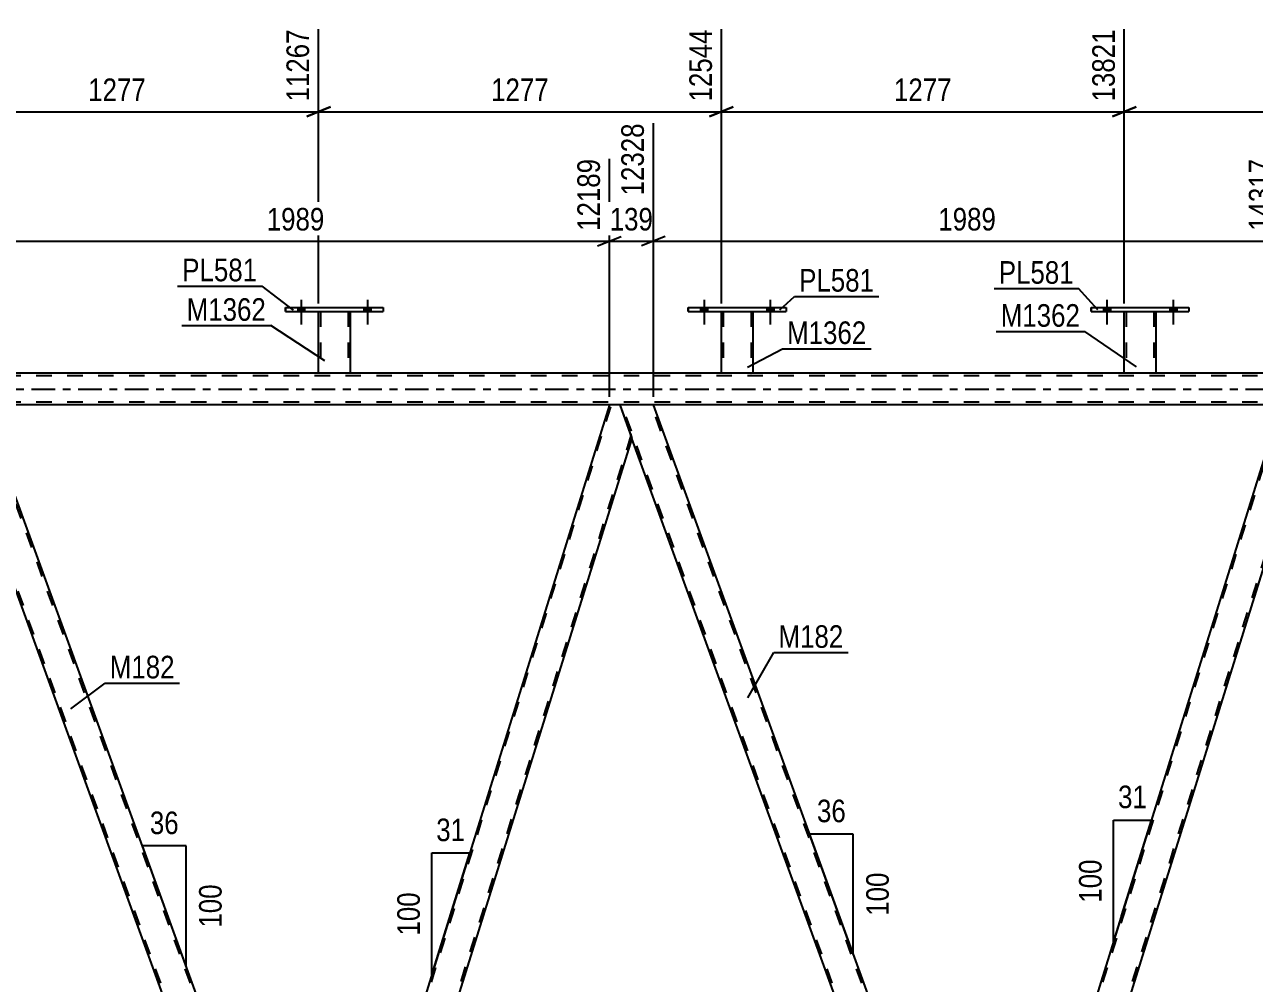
# Model space of a CAD drawing. Header units: millimetres. Extents: x 0 to 1766, y 0 to 560.
# Drawn here: x 1475.1 to 1631, y 351.5 to 473 of the extents above; entities that cross this region are included whole.
import ezdxf

# ---------------------------------------------------------------- set-up
doc = ezdxf.new("R2010")
doc.units = ezdxf.units.MM
doc.linetypes.add('DXK_LINE_DOT2', pattern=[3.9198, 1.9599, -1.9599])
doc.linetypes.add('DXK_LINE_DOT3', pattern=[5.9187, 2.979, -0.9799, 0.9799, -0.9799])
doc.styles.add('Arial Narrow', font='ARIALN.TTF', dxfattribs={"height": 0.2})

# ---------------------------------------------------------------- blocks, each defined once
blk = doc.blocks.new('Part-814172123-3440 - 3372')
at = {"color": 2, "linetype": 'Continuous'}
for p, q in [((1614.51, 428.82), (1614.51, 436.66)), ((1618.51, 436.66), (1618.51, 428.82)), ((1618.47, 428.82), (1614.51, 428.82)), ((1618.51, 428.82), (1618.47, 428.82))]:
    blk.add_line(p, q, dxfattribs=at)
at = {"color": 7, "linetype": 'DXK_LINE_DOT2'}
for p, q in [((1614.51, 436.66), (1618.51, 436.66)), ((1614.51, 436.66), (1614.51, 436.66)), ((1614.51, 436.66), (1614.51, 436.66)), ((1614.75, 436.66), (1614.75, 428.82)), ((1618.27, 436.66), (1618.27, 428.82)), ((1618.51, 436.66), (1618.51, 436.66)), ((1618.51, 436.66), (1618.51, 436.66)), ((1618.25, 428.82), (1618.27, 428.82))]:
    blk.add_line(p, q, dxfattribs=at)
blk = doc.blocks.new('Part-814172123-3445 - 3372')
at = {"color": 2, "linetype": 'Continuous'}
for p, q in [((1610.31, 436.66), (1610.31, 437.14)), ((1610.31, 437.14), (1610.31, 437.14)), ((1610.31, 437.14), (1622.71, 437.14)), ((1610.31, 436.66), (1610.31, 436.66)), ((1610.31, 436.66), (1622.71, 436.66)), ((1622.71, 437.14), (1622.71, 436.66))]:
    blk.add_line(p, q, dxfattribs=at)
at = {"color": 7, "linetype": 'DXK_LINE_DOT2'}
for p, q in [((1610.31, 437.14), (1610.31, 436.66)), ((1610.31, 437.14), (1610.31, 437.14)), ((1610.31, 436.66), (1610.31, 436.66)), ((1622.71, 437.14), (1622.71, 436.66))]:
    blk.add_line(p, q, dxfattribs=at)
blk = doc.blocks.new('Bolt-814172123-3393 - 3372')
at = {"linetype": 'Continuous'}
for points in [[(1509.71, 436.66), (1510.59, 436.66), (1510.59, 437.14), (1509.71, 437.14)], [(1518.11, 436.66), (1518.99, 436.66), (1518.99, 437.14), (1518.11, 437.14)]]:
    blk.add_hatch(color=1, dxfattribs=at).paths.add_polyline_path(points)
at = {"color": 1, "linetype": 'Continuous'}
for p, q in [((1510.15, 438.14), (1510.15, 435.02)), ((1518.55, 438.14), (1518.55, 435.02)), ((1509.71, 437.14), (1509.71, 436.66)), ((1510.59, 437.14), (1510.59, 436.66)), ((1518.11, 437.14), (1518.11, 436.66)), ((1518.99, 437.14), (1518.99, 436.66))]:
    blk.add_line(p, q, dxfattribs=at)
blk = doc.blocks.new('Bolt-814172123-3394 - 3372')
at = {"linetype": 'Continuous'}
for points in [[(1509.71, 436.66), (1510.59, 436.66), (1510.59, 437.14), (1509.71, 437.14)], [(1518.11, 436.66), (1518.99, 436.66), (1518.99, 437.14), (1518.11, 437.14)]]:
    blk.add_hatch(color=1, dxfattribs=at).paths.add_polyline_path(points)
at = {"color": 1, "linetype": 'Continuous'}
for p, q in [((1510.15, 438.14), (1510.15, 435.02)), ((1518.55, 438.14), (1518.55, 435.02)), ((1509.71, 437.14), (1509.71, 436.66)), ((1510.59, 437.14), (1510.59, 436.66)), ((1518.11, 437.14), (1518.11, 436.66)), ((1518.99, 437.14), (1518.99, 436.66))]:
    blk.add_line(p, q, dxfattribs=at)
blk = doc.blocks.new('Bolt-814172123-3395 - 3372')
at = {"linetype": 'Continuous'}
for points in [[(1560.79, 436.66), (1561.67, 436.66), (1561.67, 437.14), (1560.79, 437.14)], [(1569.19, 436.66), (1570.07, 436.66), (1570.07, 437.14), (1569.19, 437.14)]]:
    blk.add_hatch(color=1, dxfattribs=at).paths.add_polyline_path(points)
at = {"color": 1, "linetype": 'Continuous'}
for p, q in [((1561.23, 438.14), (1561.23, 435.02)), ((1569.63, 438.14), (1569.63, 435.02)), ((1560.79, 437.14), (1560.79, 436.66)), ((1561.67, 437.14), (1561.67, 436.66)), ((1569.19, 437.14), (1569.19, 436.66)), ((1570.07, 437.14), (1570.07, 436.66))]:
    blk.add_line(p, q, dxfattribs=at)
blk = doc.blocks.new('Bolt-814172123-3396 - 3372')
at = {"linetype": 'Continuous'}
for points in [[(1560.79, 436.66), (1561.67, 436.66), (1561.67, 437.14), (1560.79, 437.14)], [(1569.19, 436.66), (1570.07, 436.66), (1570.07, 437.14), (1569.19, 437.14)]]:
    blk.add_hatch(color=1, dxfattribs=at).paths.add_polyline_path(points)
at = {"color": 1, "linetype": 'Continuous'}
for p, q in [((1561.23, 438.14), (1561.23, 435.02)), ((1569.63, 438.14), (1569.63, 435.02)), ((1560.79, 437.14), (1560.79, 436.66)), ((1561.67, 437.14), (1561.67, 436.66)), ((1569.19, 437.14), (1569.19, 436.66)), ((1570.07, 437.14), (1570.07, 436.66))]:
    blk.add_line(p, q, dxfattribs=at)
blk = doc.blocks.new('Bolt-814172123-3397 - 3372')
at = {"linetype": 'Continuous'}
for points in [[(1611.87, 436.66), (1612.75, 436.66), (1612.75, 437.14), (1611.87, 437.14)], [(1620.27, 436.66), (1621.15, 436.66), (1621.15, 437.14), (1620.27, 437.14)]]:
    blk.add_hatch(color=1, dxfattribs=at).paths.add_polyline_path(points)
at = {"color": 1, "linetype": 'Continuous'}
for p, q in [((1612.31, 438.14), (1612.31, 435.02)), ((1620.71, 438.14), (1620.71, 435.02)), ((1611.87, 437.14), (1611.87, 436.66)), ((1612.75, 437.14), (1612.75, 436.66)), ((1620.27, 437.14), (1620.27, 436.66)), ((1621.15, 437.14), (1621.15, 436.66))]:
    blk.add_line(p, q, dxfattribs=at)
blk = doc.blocks.new('Bolt-814172123-3398 - 3372')
at = {"linetype": 'Continuous'}
for points in [[(1611.87, 436.66), (1612.75, 436.66), (1612.75, 437.14), (1611.87, 437.14)], [(1620.27, 436.66), (1621.15, 436.66), (1621.15, 437.14), (1620.27, 437.14)]]:
    blk.add_hatch(color=1, dxfattribs=at).paths.add_polyline_path(points)
at = {"color": 1, "linetype": 'Continuous'}
for p, q in [((1612.31, 438.14), (1612.31, 435.02)), ((1620.71, 438.14), (1620.71, 435.02)), ((1611.87, 437.14), (1611.87, 436.66)), ((1612.75, 437.14), (1612.75, 436.66)), ((1620.27, 437.14), (1620.27, 436.66)), ((1621.15, 437.14), (1621.15, 436.66))]:
    blk.add_line(p, q, dxfattribs=at)
blk = doc.blocks.new('Part-814172123-3480 - 3372')
at = {"color": 2, "linetype": 'Continuous'}
for p, q in [((1512.35, 428.82), (1512.35, 436.66)), ((1516.35, 436.66), (1516.35, 428.82)), ((1516.31, 428.82), (1512.35, 428.82)), ((1516.35, 428.82), (1516.31, 428.82))]:
    blk.add_line(p, q, dxfattribs=at)
at = {"color": 7, "linetype": 'DXK_LINE_DOT2'}
for p, q in [((1512.35, 436.66), (1516.35, 436.66)), ((1512.35, 436.66), (1512.35, 436.66)), ((1512.35, 436.66), (1512.35, 436.66)), ((1512.59, 436.66), (1512.59, 428.82)), ((1516.11, 436.66), (1516.11, 428.82)), ((1516.35, 436.66), (1516.35, 436.66)), ((1516.35, 436.66), (1516.35, 436.66)), ((1516.09, 428.82), (1516.11, 428.82))]:
    blk.add_line(p, q, dxfattribs=at)
blk = doc.blocks.new('Part-814172123-3485 - 3372')
at = {"color": 2, "linetype": 'Continuous'}
for p, q in [((1508.15, 436.66), (1508.15, 437.14)), ((1508.15, 437.14), (1508.15, 437.14)), ((1508.15, 437.14), (1520.55, 437.14)), ((1508.15, 436.66), (1508.15, 436.66)), ((1508.15, 436.66), (1520.55, 436.66)), ((1520.55, 437.14), (1520.55, 436.66))]:
    blk.add_line(p, q, dxfattribs=at)
at = {"color": 7, "linetype": 'DXK_LINE_DOT2'}
for p, q in [((1508.15, 437.14), (1508.15, 436.66)), ((1508.15, 437.14), (1508.15, 437.14)), ((1508.15, 436.66), (1508.15, 436.66)), ((1520.55, 437.14), (1520.55, 436.66))]:
    blk.add_line(p, q, dxfattribs=at)
blk = doc.blocks.new('Part-814172123-3490 - 3372')
at = {"color": 2, "linetype": 'Continuous'}
for p, q in [((1563.43, 428.82), (1563.43, 436.66)), ((1567.43, 436.66), (1567.43, 428.82)), ((1567.39, 428.82), (1563.43, 428.82)), ((1567.43, 428.82), (1567.39, 428.82))]:
    blk.add_line(p, q, dxfattribs=at)
at = {"color": 7, "linetype": 'DXK_LINE_DOT2'}
for p, q in [((1563.43, 436.66), (1567.43, 436.66)), ((1563.43, 436.66), (1563.43, 436.66)), ((1563.43, 436.66), (1563.43, 436.66)), ((1563.67, 436.66), (1563.67, 428.82)), ((1567.19, 436.66), (1567.19, 428.82)), ((1567.43, 436.66), (1567.43, 436.66)), ((1567.43, 436.66), (1567.43, 436.66)), ((1567.17, 428.82), (1567.19, 428.82))]:
    blk.add_line(p, q, dxfattribs=at)
blk = doc.blocks.new('Part-814172123-3435 - 3372')
at = {"color": 2, "linetype": 'Continuous'}
for p, q in [((1559.23, 436.66), (1559.23, 437.14)), ((1559.23, 437.14), (1559.23, 437.14)), ((1559.23, 437.14), (1571.63, 437.14)), ((1559.23, 436.66), (1559.23, 436.66)), ((1559.23, 436.66), (1571.63, 436.66)), ((1571.63, 437.14), (1571.63, 436.66))]:
    blk.add_line(p, q, dxfattribs=at)
at = {"color": 7, "linetype": 'DXK_LINE_DOT2'}
for p, q in [((1559.23, 437.14), (1559.23, 436.66)), ((1559.23, 437.14), (1559.23, 437.14)), ((1559.23, 436.66), (1559.23, 436.66)), ((1571.63, 437.14), (1571.63, 436.66))]:
    blk.add_line(p, q, dxfattribs=at)
blk = doc.blocks.new('Part-814172123-3641 - 3372')
at = {"color": 2, "linetype": 'Continuous'}
for p, q in [((1512.35, 428.82), (1465.27, 428.82)), ((1563.43, 428.82), (1516.35, 428.82)), ((1614.51, 428.82), (1567.43, 428.82)), ((1665.59, 428.82), (1618.51, 428.82)), ((1549.23, 424.82), (1469.67, 424.82)), ((1634.36, 424.82), (1554.8, 424.82))]:
    blk.add_line(p, q, dxfattribs=at)
at = {"color": 7, "linetype": 'DXK_LINE_DOT2'}
for p, q in [((1516.35, 428.82), (1512.35, 428.82)), ((1567.43, 428.82), (1563.43, 428.82)), ((1618.51, 428.82), (1614.51, 428.82)), ((1694.12, 428.5), (1061.67, 428.5)), ((1694.12, 425.14), (1061.67, 425.14)), ((1554.8, 424.82), (1549.23, 424.82))]:
    blk.add_line(p, q, dxfattribs=at)
at = {"color": 7, "linetype": 'DXK_LINE_DOT3'}
blk.add_line((1061.67, 426.82), (1694.12, 426.82), dxfattribs=at)
blk = doc.blocks.new('Part-814172123-3530 - 3372')
at = {"color": 7, "linetype": 'DXK_LINE_DOT2'}
for p, q in [((1597.8, 306.7), (1634.61, 424.82)), ((1637.09, 420.94), (1600.52, 303.6)), ((1598.08, 308.42), (1597.66, 307.07)), ((1602.27, 308.42), (1600.77, 303.6)), ((1598.92, 303.6), (1597.66, 307.07)), ((1600.77, 303.6), (1598.92, 303.6))]:
    blk.add_line(p, q, dxfattribs=at)
at = {"color": 2, "linetype": 'Continuous'}
for p, q in [((1634.36, 424.82), (1598.08, 308.42)), ((1635.68, 424.82), (1634.36, 424.82)), ((1635.68, 424.82), (1637.23, 420.57)), ((1637.23, 420.57), (1602.27, 308.42))]:
    blk.add_line(p, q, dxfattribs=at)
blk = doc.blocks.new('Part-814172123-3535 - 3372')
at = {"color": 2, "linetype": 'Continuous'}
for p, q in [((1554.29, 424.82), (1550.55, 424.82)), ((1554.8, 424.82), (1554.29, 424.82)), ((1597.17, 308.42), (1554.8, 424.82)), ((1592.91, 308.42), (1552.09, 420.57))]:
    blk.add_line(p, q, dxfattribs=at)
at = {"color": 7, "linetype": 'DXK_LINE_DOT2'}
for p, q in [((1550.55, 424.82), (1552.09, 420.57)), ((1594.92, 303.6), (1550.8, 424.82)), ((1598.67, 303.6), (1554.55, 424.82)), ((1594.67, 303.6), (1592.91, 308.42)), ((1598.92, 303.6), (1597.17, 308.42)), ((1598.92, 303.6), (1594.67, 303.6))]:
    blk.add_line(p, q, dxfattribs=at)
blk = doc.blocks.new('Part-814172123-3561 - 3372')
at = {"color": 2, "linetype": 'Continuous'}
for p, q in [((1549.23, 424.82), (1512.53, 307.07)), ((1550.55, 424.82), (1549.23, 424.82)), ((1550.55, 424.82), (1552.09, 420.57)), ((1552.09, 420.57), (1515.63, 303.6)), ((1513.79, 303.6), (1512.53, 307.07))]:
    blk.add_line(p, q, dxfattribs=at)
at = {"color": 7, "linetype": 'DXK_LINE_DOT2'}
for p, q in [((1512.66, 306.7), (1549.48, 424.82)), ((1551.96, 420.94), (1515.38, 303.6)), ((1512.53, 307.07), (1512.53, 307.07)), ((1515.63, 303.6), (1513.79, 303.6))]:
    blk.add_line(p, q, dxfattribs=at)
blk = doc.blocks.new('Part-814172123-3620 - 3372')
at = {"color": 2, "linetype": 'Continuous'}
for p, q in [((1465.41, 424.82), (1469.16, 424.82)), ((1469.67, 424.82), (1469.16, 424.82)), ((1512.53, 307.07), (1469.67, 424.82)), ((1509.53, 303.6), (1466.96, 420.57))]:
    blk.add_line(p, q, dxfattribs=at)
at = {"color": 7, "linetype": 'DXK_LINE_DOT2'}
for p, q in [((1466.96, 420.57), (1465.41, 424.82)), ((1509.79, 303.6), (1465.67, 424.82)), ((1513.53, 303.6), (1469.41, 424.82)), ((1513.79, 303.6), (1512.53, 307.07)), ((1513.79, 303.6), (1509.53, 303.6))]:
    blk.add_line(p, q, dxfattribs=at)
blk = doc.blocks.new('StraightDimension-814172123-4898 - 3372')
at = {"color": 7, "linetype": 'Continuous'}
for p, q in [((1512.35, 437.66), (1512.35, 472.43)), ((1461.27, 437.66), (1461.27, 470.6)), ((1462.77, 462.58), (1459.77, 461.38)), ((1461.27, 461.98), (1512.35, 461.98)), ((1510.85, 461.38), (1513.85, 462.58))]:
    blk.add_line(p, q, dxfattribs=at)
at = {"color": 0, "linetype": 'Continuous'}
blk.add_wipeout([(1511.75, 473.03), (1507.55, 473.03), (1507.55, 462.68), (1511.75, 462.68)], dxfattribs=at)
at = {"color": 0}
blk.add_wipeout([(1491.06, 462.73), (1491.06, 466.93), (1482.55, 466.93), (1482.55, 462.73)], dxfattribs=at)
at = {"color": 3, "linetype": 'Continuous', "style": 'Arial Narrow'}
blk.add_text('11267', height=2.863, rotation=90.0002, dxfattribs=at).set_placement((1511.15, 463.28))
at = {"color": 3, "style": 'Arial Narrow'}
blk.add_text('1277', height=2.863, dxfattribs=at).set_placement((1483.15, 463.33))
blk = doc.blocks.new('StraightDimension-814172123-4888 - 3372')
at = {"color": 7, "linetype": 'Continuous'}
for p, q in [((1512.35, 437.66), (1512.35, 472.43)), ((1563.43, 437.66), (1563.43, 472.43)), ((1513.85, 462.58), (1510.85, 461.38)), ((1512.35, 461.98), (1563.43, 461.98)), ((1561.93, 461.38), (1564.93, 462.58))]:
    blk.add_line(p, q, dxfattribs=at)
at = {"color": 0, "linetype": 'Continuous'}
blk.add_wipeout([(1562.83, 473.03), (1558.63, 473.03), (1558.63, 462.68), (1562.83, 462.68)], dxfattribs=at)
at = {"color": 0}
blk.add_wipeout([(1542.14, 462.73), (1542.14, 466.93), (1533.63, 466.93), (1533.63, 462.73)], dxfattribs=at)
at = {"color": 3, "linetype": 'Continuous', "style": 'Arial Narrow'}
blk.add_text('12544', height=2.863, rotation=90.0002, dxfattribs=at).set_placement((1562.23, 463.28))
at = {"color": 3, "style": 'Arial Narrow'}
blk.add_text('1277', height=2.863, dxfattribs=at).set_placement((1534.23, 463.33))
blk = doc.blocks.new('StraightDimension-814172123-4868 - 3372')
at = {"color": 7, "linetype": 'Continuous'}
for p, q in [((1614.51, 437.66), (1614.51, 472.43)), ((1665.59, 437.66), (1665.59, 472.43)), ((1616.01, 462.58), (1613.01, 461.38)), ((1614.51, 461.98), (1665.59, 461.98)), ((1664.09, 461.38), (1667.09, 462.58))]:
    blk.add_line(p, q, dxfattribs=at)
at = {"color": 0, "linetype": 'Continuous'}
blk.add_wipeout([(1664.99, 473.03), (1660.79, 473.03), (1660.79, 462.68), (1664.99, 462.68)], dxfattribs=at)
at = {"color": 0}
blk.add_wipeout([(1644.3, 462.73), (1644.3, 466.93), (1635.79, 466.93), (1635.79, 462.73)], dxfattribs=at)
at = {"color": 3, "linetype": 'Continuous', "style": 'Arial Narrow'}
blk.add_text('15098', height=2.863, rotation=90.0002, dxfattribs=at).set_placement((1664.39, 463.28))
at = {"color": 3, "style": 'Arial Narrow'}
blk.add_text('1277', height=2.863, dxfattribs=at).set_placement((1636.39, 463.33))
blk = doc.blocks.new('StraightDimension-814172123-4621 - 3372')
at = {"color": 7, "linetype": 'Continuous'}
for p, q in [((1469.67, 425.82), (1469.67, 460.51)), ((1549.23, 425.82), (1549.23, 456.01)), ((1471.17, 446.17), (1468.17, 444.97)), ((1547.73, 444.97), (1550.73, 446.17)), ((1469.67, 445.57), (1549.23, 445.57))]:
    blk.add_line(p, q, dxfattribs=at)
at = {"color": 0, "linetype": 'Continuous'}
blk.add_wipeout([(1548.63, 456.61), (1544.43, 456.61), (1544.43, 446.27), (1548.63, 446.27)], dxfattribs=at)
at = {"color": 0}
blk.add_wipeout([(1513.7, 446.32), (1513.7, 450.52), (1505.19, 450.52), (1505.19, 446.32)], dxfattribs=at)
at = {"color": 3, "linetype": 'Continuous', "style": 'Arial Narrow'}
blk.add_text('12189', height=2.863, rotation=90.0002, dxfattribs=at).set_placement((1548.03, 446.87))
at = {"color": 3, "style": 'Arial Narrow'}
blk.add_text('1989', height=2.863, dxfattribs=at).set_placement((1505.79, 446.92))
blk = doc.blocks.new('AngleDimension-814172123-3899 - 3372')
at = {"color": 7, "linetype": 'Continuous'}
for p, q in [((1613.13, 372.18), (1617.95, 372.18)), ((1613.13, 356.71), (1617.95, 372.18)), ((1613.13, 356.71), (1613.13, 372.18)), ((1614.17, 360.05), (1617.95, 372.18))]:
    blk.add_line(p, q, dxfattribs=at)
at = {"color": 0}
for points in [[(1617.97, 373.08), (1617.97, 377.28), (1613.12, 377.28), (1613.12, 373.08)], [(1612.23, 367.79), (1608.03, 367.79), (1608.03, 361.1), (1612.23, 361.1)]]:
    blk.add_wipeout(points, dxfattribs=at)
at = {"color": 3, "style": 'Arial Narrow'}
blk.add_text('31', height=2.863, dxfattribs=at).set_placement((1613.72, 373.68))
blk.add_text('100', height=2.863, rotation=90.0002, dxfattribs=at).set_placement((1611.63, 361.7))
blk = doc.blocks.new('AngleDimension-814172123-3913 - 3372')
at = {"color": 7, "linetype": 'Continuous'}
for p, q in [((1577.51, 362.44), (1574.61, 370.4)), ((1580.15, 370.4), (1574.61, 370.4)), ((1580.15, 355.18), (1574.61, 370.4)), ((1580.15, 355.18), (1580.15, 370.4))]:
    blk.add_line(p, q, dxfattribs=at)
at = {"color": 0}
for points in [[(1579.81, 371.3), (1579.81, 375.5), (1574.95, 375.5), (1574.95, 371.3)], [(1585.25, 366.13), (1581.05, 366.13), (1581.05, 359.44), (1585.25, 359.44)]]:
    blk.add_wipeout(points, dxfattribs=at)
at = {"color": 3, "style": 'Arial Narrow'}
blk.add_text('36', height=2.863, dxfattribs=at).set_placement((1575.55, 371.9))
blk.add_text('100', height=2.863, rotation=90.0002, dxfattribs=at).set_placement((1584.65, 360.04))
blk = doc.blocks.new('AngleDimension-814172123-3927 - 3372')
at = {"color": 7, "linetype": 'Continuous'}
for p, q in [((1526.7, 368), (1531.52, 368)), ((1526.7, 352.54), (1531.52, 368)), ((1526.7, 352.54), (1526.7, 368)), ((1529.07, 360.15), (1531.52, 368))]:
    blk.add_line(p, q, dxfattribs=at)
at = {"color": 0}
for points in [[(1531.54, 368.9), (1531.54, 373.1), (1526.68, 373.1), (1526.68, 368.9)], [(1525.8, 363.61), (1521.6, 363.61), (1521.6, 356.93), (1525.8, 356.93)]]:
    blk.add_wipeout(points, dxfattribs=at)
at = {"color": 3, "style": 'Arial Narrow'}
blk.add_text('31', height=2.863, dxfattribs=at).set_placement((1527.28, 369.5))
blk.add_text('100', height=2.863, rotation=90.0002, dxfattribs=at).set_placement((1525.2, 357.53))
blk = doc.blocks.new('AngleDimension-814172123-3941 - 3372')
at = {"color": 7, "linetype": 'Continuous'}
for p, q in [((1492.61, 361.79), (1490.02, 368.89)), ((1495.57, 368.89), (1490.02, 368.89)), ((1495.57, 353.67), (1490.02, 368.89)), ((1495.57, 353.67), (1495.57, 368.89))]:
    blk.add_line(p, q, dxfattribs=at)
at = {"color": 0}
for points in [[(1495.22, 369.79), (1495.22, 373.99), (1490.37, 373.99), (1490.37, 369.79)], [(1500.67, 364.62), (1496.47, 364.62), (1496.47, 357.94), (1500.67, 357.94)]]:
    blk.add_wipeout(points, dxfattribs=at)
at = {"color": 3, "style": 'Arial Narrow'}
blk.add_text('36', height=2.863, dxfattribs=at).set_placement((1490.97, 370.39))
blk.add_text('100', height=2.863, rotation=90.0002, dxfattribs=at).set_placement((1500.07, 358.54))
blk = doc.blocks.new('StraightDimension-814172123-4645 - 3372')
at = {"color": 7, "linetype": 'Continuous'}
for p, q in [((1554.8, 425.82), (1554.8, 460.51)), ((1549.23, 425.82), (1549.23, 456.01)), ((1547.73, 444.97), (1550.73, 446.17)), ((1556.3, 446.17), (1553.3, 444.97)), ((1549.23, 445.57), (1554.8, 445.57))]:
    blk.add_line(p, q, dxfattribs=at)
at = {"color": 0}
blk.add_wipeout([(1555.36, 446.32), (1555.36, 450.52), (1548.67, 450.52), (1548.67, 446.32)], dxfattribs=at)
at = {"color": 3, "style": 'Arial Narrow'}
blk.add_text('139', height=2.863, dxfattribs=at).set_placement((1549.27, 446.92))
at = {"color": 0, "linetype": 'Continuous'}
blk.add_wipeout([(1554.2, 461.11), (1550, 461.11), (1550, 450.77), (1554.2, 450.77)], dxfattribs=at)
at = {"color": 3, "linetype": 'Continuous', "style": 'Arial Narrow'}
blk.add_text('12328', height=2.863, rotation=90.0002, dxfattribs=at).set_placement((1553.6, 451.37))
blk = doc.blocks.new('StraightDimension-814172123-4669 - 3372')
at = {"color": 7, "linetype": 'Continuous'}
for p, q in [((1554.8, 425.82), (1554.8, 460.51)), ((1634.36, 425.82), (1634.36, 456.01)), ((1556.3, 446.17), (1553.3, 444.97)), ((1632.86, 444.97), (1635.86, 446.17)), ((1554.8, 445.57), (1634.36, 445.57))]:
    blk.add_line(p, q, dxfattribs=at)
at = {"color": 0, "linetype": 'Continuous'}
blk.add_wipeout([(1633.76, 456.61), (1629.56, 456.61), (1629.56, 446.27), (1633.76, 446.27)], dxfattribs=at)
at = {"color": 0}
blk.add_wipeout([(1598.84, 446.32), (1598.84, 450.52), (1590.33, 450.52), (1590.33, 446.32)], dxfattribs=at)
at = {"color": 3, "linetype": 'Continuous', "style": 'Arial Narrow'}
blk.add_text('14317', height=2.863, rotation=90.0002, dxfattribs=at).set_placement((1633.16, 446.87))
at = {"color": 3, "style": 'Arial Narrow'}
blk.add_text('1989', height=2.863, dxfattribs=at).set_placement((1590.93, 446.92))
blk = doc.blocks.new('StraightDimension-814172123-4878 - 3372')
at = {"color": 7, "linetype": 'Continuous'}
for p, q in [((1563.43, 437.66), (1563.43, 472.43)), ((1614.51, 437.66), (1614.51, 472.43)), ((1564.93, 462.58), (1561.93, 461.38)), ((1563.43, 461.98), (1614.51, 461.98)), ((1613.01, 461.38), (1616.01, 462.58))]:
    blk.add_line(p, q, dxfattribs=at)
at = {"color": 0, "linetype": 'Continuous'}
blk.add_wipeout([(1613.91, 473.03), (1609.71, 473.03), (1609.71, 462.68), (1613.91, 462.68)], dxfattribs=at)
at = {"color": 0}
blk.add_wipeout([(1593.22, 462.73), (1593.22, 466.93), (1584.71, 466.93), (1584.71, 462.73)], dxfattribs=at)
at = {"color": 3, "linetype": 'Continuous', "style": 'Arial Narrow'}
blk.add_text('13821', height=2.863, rotation=90.0002, dxfattribs=at).set_placement((1613.31, 463.28))
at = {"color": 3, "style": 'Arial Narrow'}
blk.add_text('1277', height=2.863, dxfattribs=at).set_placement((1585.31, 463.33))
blk = doc.blocks.new('Mark-814172123-3441 - 3372')
at = {"color": 0}
blk.add_wipeout([(1608.11, 440.17), (1608.11, 443.17), (1598.6, 443.17), (1598.6, 440.17)], dxfattribs=at)
blk.add_wipeout([(1608.11, 440.17), (1608.11, 443.17), (1598.6, 443.17), (1598.6, 440.17)], dxfattribs=at)
at = {"color": 30, "linetype": 'Continuous'}
for p in [(1598, 439.57), (1611.15, 436.88)]:
    blk.add_line(p, (1608.71, 439.57), dxfattribs=at)
at = {"color": 3, "style": 'Arial Narrow'}
blk.add_text('PL581', height=2.863, dxfattribs=at).set_placement((1598.6, 440.17))
blk = doc.blocks.new('Mark-814172123-3431 - 3372')
at = {"color": 0}
blk.add_wipeout([(1582.8, 439.17), (1582.8, 442.17), (1573.29, 442.17), (1573.29, 439.17)], dxfattribs=at)
blk.add_wipeout([(1582.8, 439.17), (1582.8, 442.17), (1573.29, 442.17), (1573.29, 439.17)], dxfattribs=at)
at = {"color": 30, "linetype": 'Continuous'}
for p, q in [((1570.83, 436.86), (1572.69, 438.57)), ((1572.69, 438.57), (1583.4, 438.57))]:
    blk.add_line(p, q, dxfattribs=at)
at = {"color": 3, "style": 'Arial Narrow'}
blk.add_text('PL581', height=2.863, dxfattribs=at).set_placement((1573.29, 439.17))
blk = doc.blocks.new('Mark-814172123-3436 - 3372')
at = {"color": 0}
blk.add_wipeout([(1608.91, 434.72), (1608.91, 437.72), (1598.85, 437.72), (1598.85, 434.72)], dxfattribs=at)
blk.add_wipeout([(1608.91, 434.72), (1608.91, 437.72), (1598.85, 437.72), (1598.85, 434.72)], dxfattribs=at)
at = {"color": 30, "linetype": 'Continuous'}
for p in [(1598.25, 434.12), (1616.05, 429.62)]:
    blk.add_line(p, (1609.51, 434.12), dxfattribs=at)
at = {"color": 3, "style": 'Arial Narrow'}
blk.add_text('M1362', height=2.863, dxfattribs=at).set_placement((1598.85, 434.72))
blk = doc.blocks.new('Mark-814172123-3476 - 3372')
at = {"color": 0}
blk.add_wipeout([(1505.69, 435.47), (1505.69, 438.47), (1495.64, 438.47), (1495.64, 435.47)], dxfattribs=at)
blk.add_wipeout([(1505.69, 435.47), (1505.69, 438.47), (1495.64, 438.47), (1495.64, 435.47)], dxfattribs=at)
at = {"color": 30, "linetype": 'Continuous'}
for p in [(1495.04, 434.87), (1513.16, 430.4)]:
    blk.add_line(p, (1506.29, 434.87), dxfattribs=at)
at = {"color": 3, "style": 'Arial Narrow'}
blk.add_text('M1362', height=2.863, dxfattribs=at).set_placement((1495.64, 435.47))
blk = doc.blocks.new('Mark-814172123-3481 - 3372')
at = {"color": 0}
blk.add_wipeout([(1504.59, 440.48), (1504.59, 443.48), (1495.08, 443.48), (1495.08, 440.48)], dxfattribs=at)
blk.add_wipeout([(1504.59, 440.48), (1504.59, 443.48), (1495.08, 443.48), (1495.08, 440.48)], dxfattribs=at)
at = {"color": 30, "linetype": 'Continuous'}
for p in [(1494.48, 439.88), (1509.19, 436.81)]:
    blk.add_line(p, (1505.19, 439.88), dxfattribs=at)
at = {"color": 3, "style": 'Arial Narrow'}
blk.add_text('PL581', height=2.863, dxfattribs=at).set_placement((1495.08, 440.48))
blk = doc.blocks.new('Mark-814172123-3486 - 3372')
at = {"color": 0}
blk.add_wipeout([(1581.81, 432.53), (1581.81, 435.53), (1571.76, 435.53), (1571.76, 432.53)], dxfattribs=at)
blk.add_wipeout([(1581.81, 432.53), (1581.81, 435.53), (1571.76, 435.53), (1571.76, 432.53)], dxfattribs=at)
at = {"color": 30, "linetype": 'Continuous'}
for p, q in [((1566.75, 429.58), (1571.16, 431.93)), ((1571.16, 431.93), (1582.41, 431.93))]:
    blk.add_line(p, q, dxfattribs=at)
at = {"color": 3, "style": 'Arial Narrow'}
blk.add_text('M1362', height=2.863, dxfattribs=at).set_placement((1571.76, 432.53))
blk = doc.blocks.new('Mark-814172123-3531 - 3372')
at = {"color": 0}
blk.add_wipeout([(1578.9, 394.01), (1578.9, 397.01), (1570.67, 397.01), (1570.67, 394.01)], dxfattribs=at)
blk.add_wipeout([(1578.9, 394.01), (1578.9, 397.01), (1570.67, 397.01), (1570.67, 394.01)], dxfattribs=at)
at = {"color": 30, "linetype": 'Continuous'}
for p, q in [((1566.78, 387.67), (1570.07, 393.41)), ((1570.07, 393.41), (1579.5, 393.41))]:
    blk.add_line(p, q, dxfattribs=at)
at = {"color": 3, "style": 'Arial Narrow'}
blk.add_text('M182', height=2.863, dxfattribs=at).set_placement((1570.67, 394.01))
blk = doc.blocks.new('Mark-814172123-3616 - 3372')
at = {"color": 0}
blk.add_wipeout([(1494.12, 390.14), (1494.12, 393.14), (1485.89, 393.14), (1485.89, 390.14)], dxfattribs=at)
blk.add_wipeout([(1494.12, 390.14), (1494.12, 393.14), (1485.89, 393.14), (1485.89, 390.14)], dxfattribs=at)
at = {"color": 30, "linetype": 'Continuous'}
for p, q in [((1480.97, 386.27), (1485.29, 389.54)), ((1485.29, 389.54), (1494.72, 389.54))]:
    blk.add_line(p, q, dxfattribs=at)
at = {"color": 3, "style": 'Arial Narrow'}
blk.add_text('M182', height=2.863, dxfattribs=at).set_placement((1485.89, 390.14))

msp = doc.modelspace()

# ---------------------------------------------------------------- block references
for name in ['Bolt-814172123-3393 - 3372', 'Bolt-814172123-3394 - 3372', 'Bolt-814172123-3395 - 3372', 'Bolt-814172123-3396 - 3372', 'Bolt-814172123-3397 - 3372', 'Bolt-814172123-3398 - 3372', 'Part-814172123-3485 - 3372', 'Part-814172123-3480 - 3372', 'Part-814172123-3435 - 3372', 'Part-814172123-3490 - 3372', 'Part-814172123-3445 - 3372', 'Part-814172123-3440 - 3372', 'Part-814172123-3641 - 3372', 'Part-814172123-3620 - 3372', 'Part-814172123-3561 - 3372', 'Part-814172123-3535 - 3372', 'Part-814172123-3530 - 3372']:
    msp.add_blockref(name, (0, 0))

# ---------------------------------------------------------------- next in the draw order: block references
for name in ['StraightDimension-814172123-4898 - 3372', 'StraightDimension-814172123-4868 - 3372', 'Mark-814172123-3531 - 3372', 'Mark-814172123-3616 - 3372', 'AngleDimension-814172123-3899 - 3372', 'AngleDimension-814172123-3913 - 3372', 'AngleDimension-814172123-3941 - 3372', 'AngleDimension-814172123-3927 - 3372']:
    msp.add_blockref(name, (0, 0))

# ---------------------------------------------------------------- next in the draw order: block references
msp.add_blockref('StraightDimension-814172123-4888 - 3372', (0, 0))

# ---------------------------------------------------------------- next in the draw order: block references
msp.add_blockref('StraightDimension-814172123-4621 - 3372', (0, 0))

# ---------------------------------------------------------------- next in the draw order: block references
for name in ['StraightDimension-814172123-4645 - 3372', 'Mark-814172123-3476 - 3372']:
    msp.add_blockref(name, (0, 0))

# ---------------------------------------------------------------- next in the draw order: block references
for name in ['StraightDimension-814172123-4669 - 3372', 'Mark-814172123-3481 - 3372']:
    msp.add_blockref(name, (0, 0))

# ---------------------------------------------------------------- next in the draw order: block references
for name in ['StraightDimension-814172123-4878 - 3372', 'Mark-814172123-3486 - 3372']:
    msp.add_blockref(name, (0, 0))

# ---------------------------------------------------------------- next in the draw order: block references
for name in ['Mark-814172123-3441 - 3372', 'Mark-814172123-3431 - 3372']:
    msp.add_blockref(name, (0, 0))

# ---------------------------------------------------------------- next in the draw order: block references
msp.add_blockref('Mark-814172123-3436 - 3372', (0, 0))

doc.saveas('drawing.dxf')
